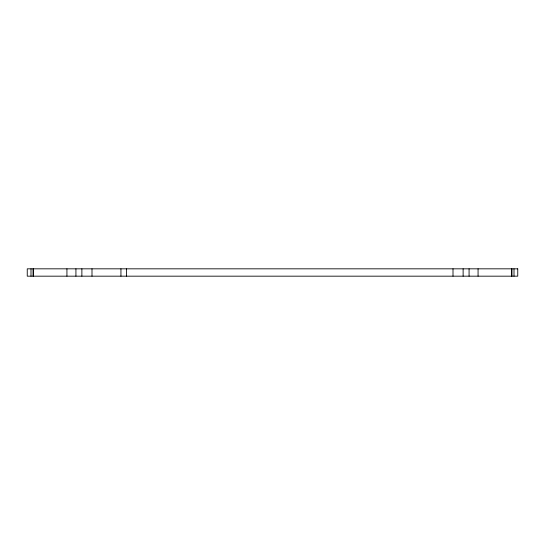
<?xml version="1.0" encoding="UTF-8"?>
<svg xmlns="http://www.w3.org/2000/svg" width="545" height="545" viewBox="0 0 545 545"><rect width="100%" height="100%" fill="white"/><g stroke="black" fill="none" stroke-linecap="round" stroke-linejoin="round"><path stroke-width="0.82" d="M514.003 268.828L514.003 276.172M511.878 268.828L511.878 276.172M511.68 268.828L511.68 276.172M478.067 268.828L478.067 276.172M469.075 268.828L469.075 276.172M463.121 268.828L463.121 276.172M453.004 268.828L453.004 276.172M126.515 268.828L126.515 276.172M120.942 268.828L120.942 276.172M91.996 268.828L91.996 276.172M81.879 268.828L81.879 276.172M75.925 268.828L75.925 276.172M66.933 268.828L66.933 276.172M33.32 268.828L33.32 276.172M33.122 268.828L33.122 276.172M30.997 268.828L30.997 276.172M517.75 268.828L27.25 268.828L27.25 276.172L517.75 276.172L517.75 268.828"/></g></svg>
